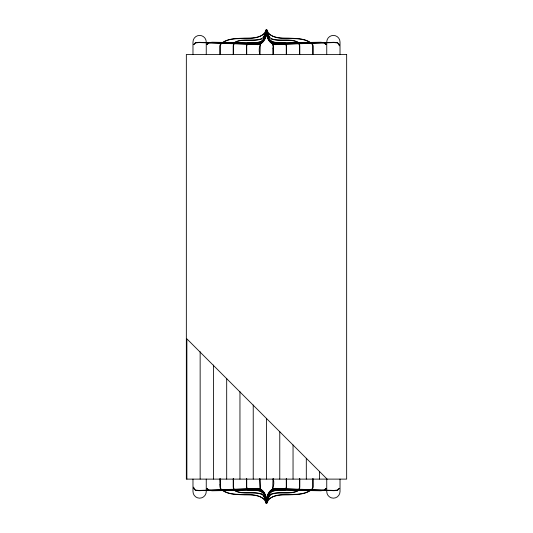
<?xml version="1.0" encoding="UTF-8"?>
<svg xmlns="http://www.w3.org/2000/svg" width="533" height="533" viewBox="0 0 533 533"><rect width="100%" height="100%" fill="white"/><g stroke="black" fill="none" stroke-linecap="round" stroke-linejoin="round"><path stroke-width="0.8" d="M265.567 35.804L265.767 33.672L264.654 37.45M266.673 29.701L265.148 37.923L260.291 44.545L259.997 54.313M266.327 503.305L267.852 495.077L272.709 488.455L273.003 478.687M267.433 497.196L267.233 499.328L268.346 495.55M207.157 44.552L208.776 42.887L212.181 42.48L255.354 43.266C262.802 44.692 266.933 35.991 265.96 30.141C266.267 36.264 262.736 44.286 255.354 43.006L212.167 42.22L208.683 42.633L206.904 44.459M326.096 488.541L324.317 490.367L320.833 490.78L277.646 489.994C270.218 488.681 266.78 496.836 266.986 502.852C266.16 496.876 270.191 488.355 277.646 489.734L320.819 490.52L324.224 490.113L325.843 488.448M266.293 31.554C266.407 37.57 262.842 45.671 255.434 44.239L198.996 42.307L195.504 42.66L193.706 44.459M266.247 31.547C267.126 37.363 262.862 46.058 255.434 44.499L199.002 42.567L195.598 42.92L193.952 44.559M339.294 488.541L337.496 490.34L334.004 490.693L277.566 488.761C270.164 487.335 266.593 495.43 266.707 501.446C265.967 495.463 270.138 487.002 277.566 488.501L333.998 490.433L337.402 490.08L339.048 488.441M266.04 33.712C265.594 43.226 255.693 43.18 248.678 42.92L247.565 43.633L246.719 45.851L246.726 54.313M266.96 499.288C267.406 489.774 277.307 489.82 284.322 490.08L285.435 489.367L286.281 487.149L286.274 478.687M265.347 36.471C261.47 42.68 257.765 45.918 259.731 54.313M267.653 496.529C271.53 490.32 275.235 487.082 273.269 478.687M271.83 39.016L269.725 37.577M266.094 29.701C263.535 38.516 252.036 38.023 244.647 38.136C236.432 38.549 226.652 38.123 220.356 44.306L219.916 45.818L219.922 54.313M266.906 503.299C269.465 494.484 280.964 494.977 288.353 494.864C296.568 494.451 306.348 494.877 312.644 488.694L313.084 487.182L313.078 478.687M265.807 32.393L263.162 37.49M266.054 32.453L265.041 35.138L263.355 37.656M267.193 500.607L269.838 495.51M266.127 503.179L266.68 503.219M269.645 495.344L267.959 497.862L267.053 500.574M265.201 32.913C253.015 44.212 232.908 32.953 220.582 44.439L220.169 45.851L220.189 54.313M267.799 500.087C279.985 488.788 300.092 500.047 312.418 488.561L312.831 487.149L312.811 478.687M263.562 39.435C259.917 44.192 253.575 41.567 248.591 42.66L247.365 43.44L246.453 45.818L246.459 54.313M269.438 493.565C273.083 488.808 279.425 491.433 284.409 490.34L285.635 489.56L286.547 487.182L286.541 478.687M263.275 37.59L261.157 39.016M270.704 494.557L269.738 495.424L271.843 493.984M263.275 495.424L261.177 493.964L262.309 494.557M266.993 32.433L267.946 35.138L269.625 37.656M261.11 38.889C252.435 41.794 241.795 37.763 234.1 42.687L233.188 45.818L233.194 54.313M261.197 39.129C252.562 42 242.042 38.11 234.32 42.82L233.441 45.851L233.454 54.313M271.803 493.871C280.438 491 290.958 494.89 298.68 490.18L299.559 487.149L299.546 478.687M271.89 494.111C280.565 491.206 291.205 495.237 298.9 490.313L299.812 487.182L299.806 478.687M265.96 502.859C266.52 498.022 262.909 488.228 255.374 489.994L212.181 490.78L208.703 490.367L206.924 488.541M266.793 30.168C267.04 35.678 269.951 44.505 277.626 43.006L320.819 42.22L324.297 42.633L326.076 44.459M267.22 33.672C266.393 39.675 275.241 42.7 273.016 48.49L273.003 54.313M273.196 48.49L273.269 54.313M273.063 48.49C274.415 42.36 266.267 39.815 266.966 33.706M219.922 478.687L220.189 484.51M271.87 38.889C280.545 41.794 291.185 37.763 298.886 42.687L299.793 45.818L299.806 54.313M271.79 39.129C280.418 42 290.938 38.11 298.66 42.82L299.539 45.851L299.546 54.313M261.21 493.871C252.582 491 242.062 494.89 234.34 490.18L233.461 487.149L233.454 478.687M261.13 494.111C252.455 491.206 241.815 495.237 234.114 490.313L233.207 487.182L233.194 478.687M269.418 39.435C273.063 44.192 279.412 41.567 284.389 42.66L285.615 43.44L286.527 45.818L286.541 54.313M263.582 493.565C259.937 488.808 253.588 491.433 248.611 490.34L247.385 489.56L246.473 487.182L246.459 478.687M267.779 32.913C279.965 44.212 300.072 32.953 312.405 44.439L312.811 45.851L312.811 54.313M265.221 500.087C253.035 488.788 232.928 500.047 220.595 488.561L220.189 487.149L220.189 478.687M327.135 479.114L186.876 338.855L186.876 479.114M269.818 37.49L267.18 32.393M263.375 495.344L265.054 497.862L266.074 500.547M263.182 495.51L265.82 500.607M339.281 44.459L337.476 42.66L333.984 42.307L277.553 44.239C272.49 45.185 267.952 41.188 267.459 36.231M193.719 488.541L195.524 490.34L199.016 490.693L255.447 488.761C260.51 487.815 265.048 491.812 265.541 496.769M325.83 44.552L324.204 42.887L320.806 42.48L277.626 43.266C270.138 44.539 266.427 36.471 266.773 30.168M207.17 488.448L208.796 490.113L212.194 490.52L255.374 489.734C262.862 488.461 266.573 496.529 266.227 502.832M266.886 29.701C269.445 38.516 280.944 38.023 288.333 38.136C296.548 38.549 306.335 38.123 312.631 44.306L313.064 45.818L313.078 54.313M266.114 503.299C263.555 494.484 252.056 494.977 244.667 494.864C236.452 494.451 226.665 494.877 220.369 488.694L219.936 484.51M267.2 33.659L268.332 37.45M264.668 495.55L265.8 499.341M339.348 45.851L338.502 43.633L337.382 42.92L333.978 42.567L277.546 44.499C270.084 45.891 266.247 37.883 266.493 31.574M193.652 487.149L194.498 489.367L195.618 490.08L199.022 490.433L255.454 488.501C262.916 487.109 266.753 495.117 266.507 501.426M266.753 31.54L267.233 35.478M266.653 31.34C266.154 42.427 275.821 43.546 284.302 42.92L285.421 43.633L286.268 45.851L286.274 54.313M266.347 501.66C266.846 490.573 257.179 489.454 248.698 490.08L247.579 489.367L246.732 487.149L246.726 478.687M265.767 497.522L266.247 501.46M266.034 499.294L265.161 495.077L260.311 488.455L259.997 478.687M265.78 499.328L264.934 495.19L260.064 488.534L259.731 478.687M340.021 54.479L340.021 42.047A6.636 6.636 0 0 0 333.385 35.418A6.636 6.636 0 0 0 326.749 42.047L326.749 54.479M340.021 479.094L340.021 491.526A6.636 6.636 0 0 1 333.385 498.162A6.636 6.636 0 0 1 326.749 491.526L326.749 479.094M319.58 471.618L319.58 479.114M306.308 458.3L306.308 479.114M293.043 444.975L293.043 479.114M279.772 431.657L279.772 479.114M266.5 418.332L266.5 479.114M253.228 405.007L253.228 479.114M239.957 391.688L239.957 479.114M226.692 378.363L226.692 479.114M213.42 365.045L213.42 479.114M206.251 54.479L206.251 42.047A6.636 6.636 0 0 0 199.615 35.418A6.636 6.636 0 0 0 192.979 42.047L192.979 54.479M206.251 479.094L206.251 491.526A6.636 6.636 0 0 1 199.615 498.162A6.636 6.636 0 0 1 192.979 491.526L192.979 479.094M200.148 351.72L200.148 479.114M346.657 54.459L186.343 54.459L186.343 479.114L346.657 479.114L346.657 54.459"/></g></svg>
